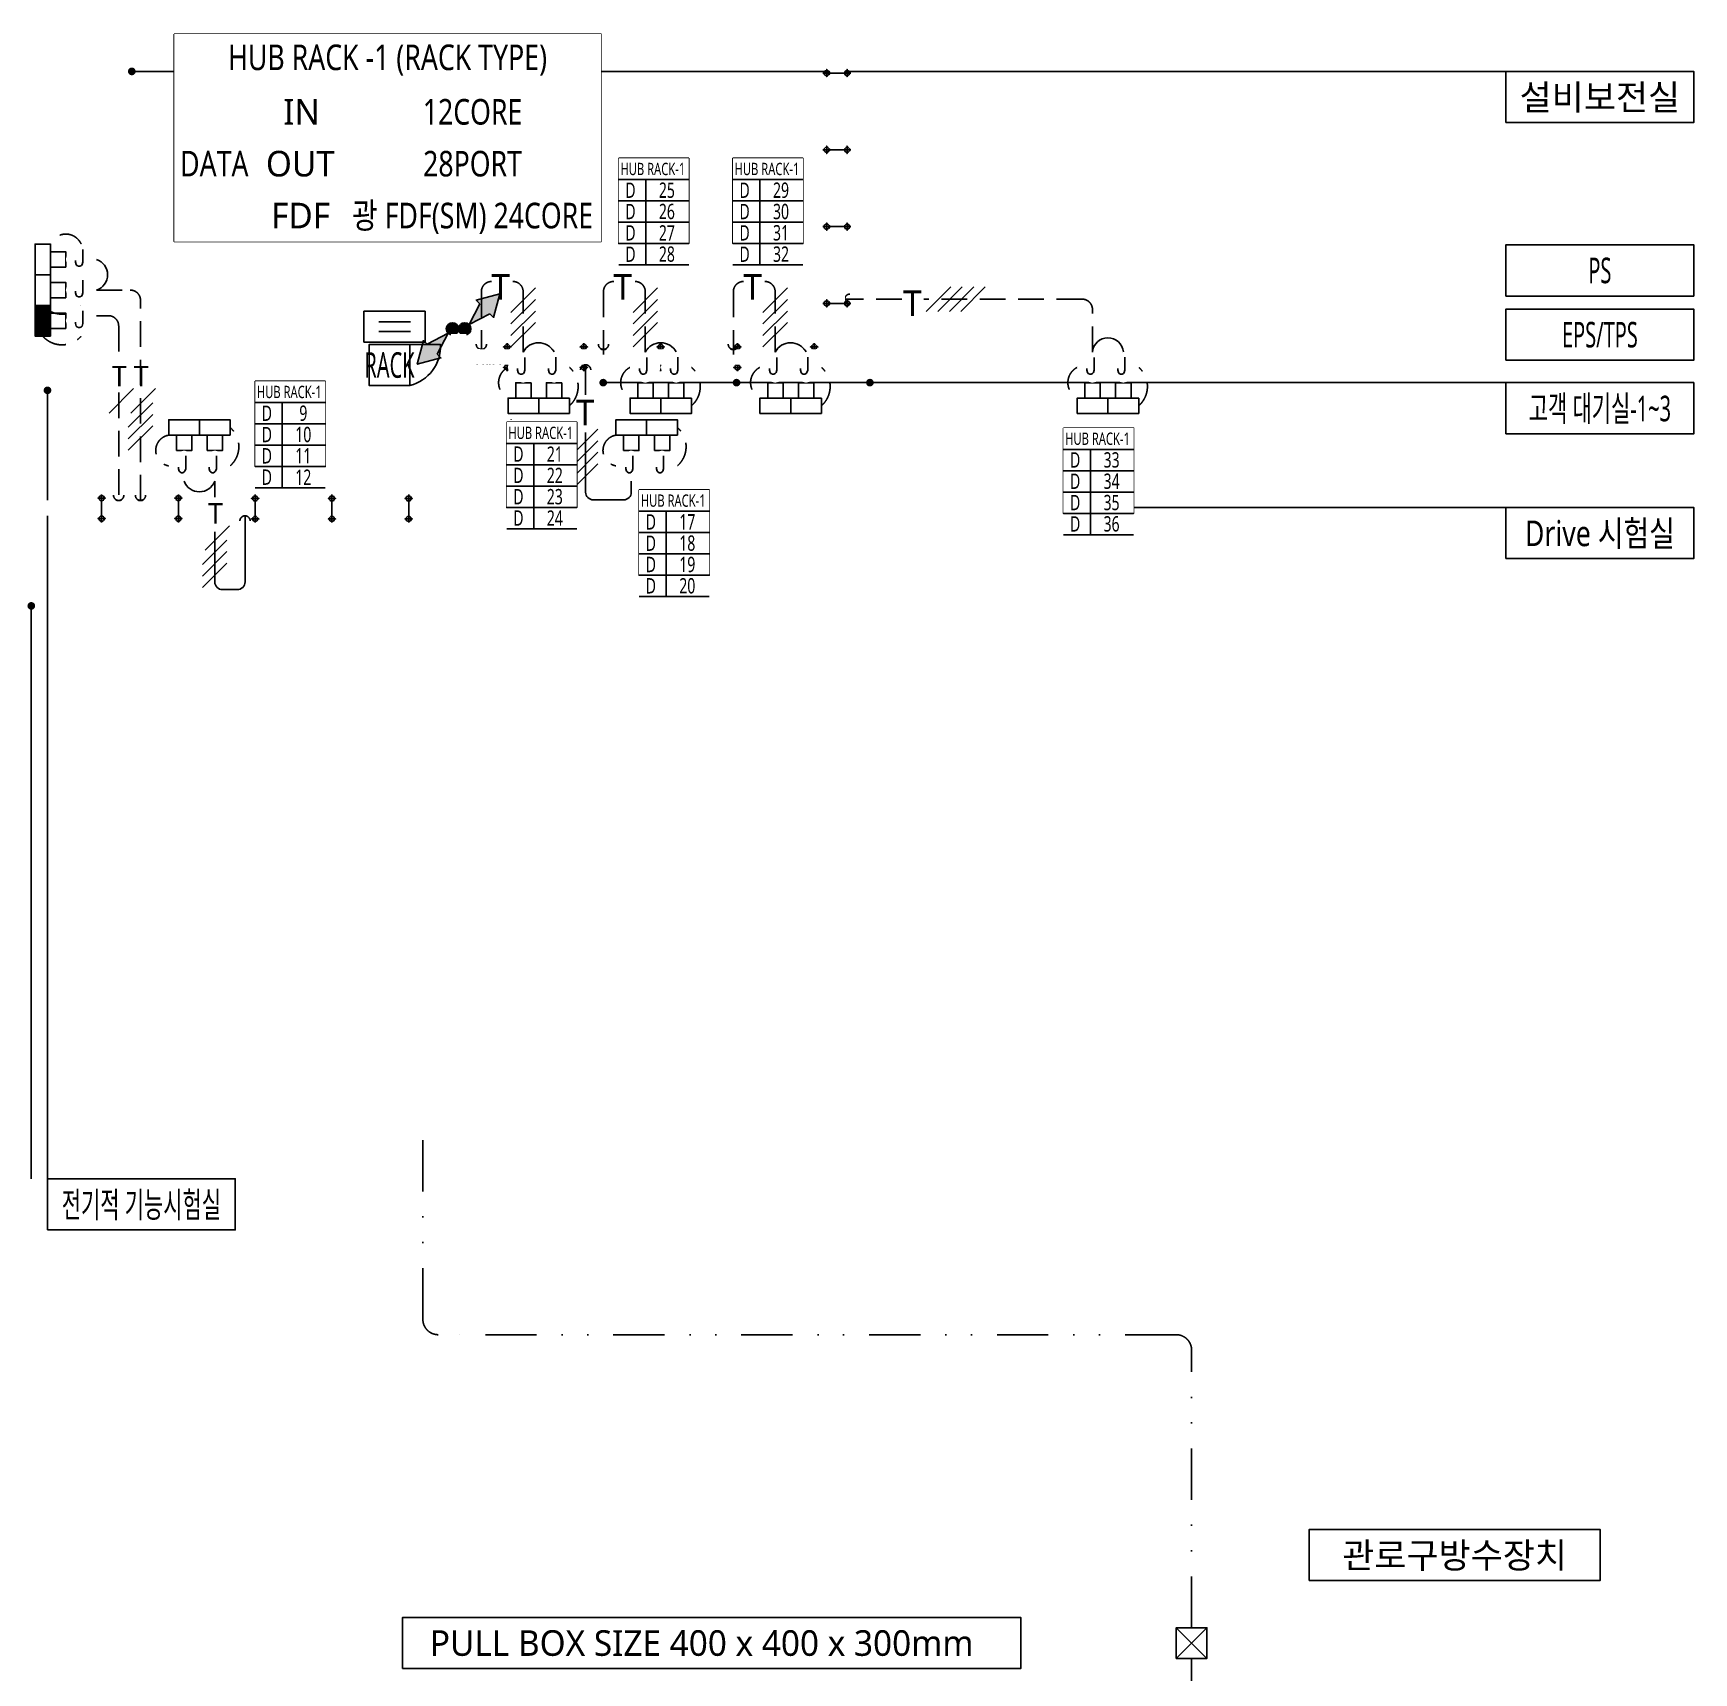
# Model space of a CAD drawing. Header units: millimetres. Extents: x -168200 to 336400, y -118800 to 0.
# Drawn here: x 91163 to 123614, y -87081 to -55046 of the extents above; entities that cross this region are included whole.
import ezdxf
from ezdxf.enums import TextEntityAlignment as Align

# ---------------------------------------------------------------- set-up
doc = ezdxf.new("R2010")
doc.units = ezdxf.units.MM
doc.header["$LTSCALE"] = 2000
for name, pattern in [('DIVIDE', [1.25, 0.5, -0.25, 0, -0.25, 0, -0.25]), ('E6', [10, 6, -1, 0.5, -1, 0.5, -1]), ('HIDDEN', [0.375, 0.25, -0.125])]:
    doc.linetypes.add(name, pattern=pattern)
for name, color, linetype in [('3-통신선번장', 40, 'E6'), ('3-통신선번장(D)', 240, 'Continuous'), ('elec-box', 6, 'Continuous'), ('S', 4, 'Continuous'), ('S2', 4, 'HIDDEN'), ('S4', 4, 'DIVIDE'), ('SYM', 3, 'Continuous'), ('T-TRAY', 6, 'Continuous'), ('TRAY', 3, 'Continuous'), ('TRAY1', 3, 'Continuous'), ('ztemper', 7, 'Continuous')]:
    doc.layers.add(name, color=color, linetype=linetype)
doc.styles.add('$0$스타일1', font='malgun.ttf')
doc.styles.add('ELEC', font='malgun.ttf')
doc.styles.add('GHS', font='malgun.ttf')
doc.styles.add('ROMANS', font='romans.shx', dxfattribs={"height": 10})
doc.dimstyles.new('DIM-QD 1', dxfattribs={"dimtxt": 3, "dimasz": 1.5, "dimexe": 1, "dimexo": 0, "dimgap": 1, "dimtad": 1, "dimdec": 3, "dimdsep": 46, "dimlunit": 6, "dimtxsty": '$0$스타일1', "dimblk1": 'ARCHTICK', "dimblk2": 'ARCHTICK', "dimsah": 1, "dimcen": 0, "dimclrd": 256, "dimclre": 256, "dimclrt": 3, "dimazin": 2, "dimtfac": 1, "dimtdec": 3, "dimtix": 1, "dimtmove": 2, "dimatfit": 3, "dimldrblk": 'ARCHTICK', "dimfxl": 1, "dimtolj": 1, "dimtzin": 0, "dimarcsym": 0})

# ---------------------------------------------------------------- blocks, each defined once
blk = doc.blocks.new('_ARCHTICK')
at = {"color": 0, "linetype": 'ByBlock', "const_width": 0.15}
blk.add_lwpolyline([(-0.5, -0.5), (0.5, 0.5)], dxfattribs=at)
blk = doc.blocks.new('D24')
at = {"layer": 'SYM'}
for points in [[(-62.5, 250), (-62.5, 125), (62.5, 125), (62.5, 250)], [(-125, 125), (-125, 0), (125, 0), (125, 125)]]:
    blk.add_lwpolyline(points, close=True, dxfattribs=at)
blk = doc.blocks.new('A$C222E16D0')
at = {"layer": 'T-TRAY'}
for color, points in [(254, [(0.71, 0.71), (2.49, 4.1), (1.88, 4.71), (5.74, 5.74), (4.71, 1.88), (4.1, 2.49)]), (256, [(1, 0, 1), (-1, 0, 1)])]:
    blk.add_hatch(color=color, dxfattribs=at).paths.add_polyline_path(points)
at = {"layer": 'T-TRAY', "color": 3}
for p in [(2.49, 4.1), (4.1, 2.49)]:
    blk.add_line(p, (0.71, 0.71), dxfattribs=at)
blk.add_lwpolyline([(2.49, 4.1), (1.88, 4.71), (5.74, 5.74), (4.71, 1.88), (4.1, 2.49)], dxfattribs=at)
blk.add_circle((0, 0), 1, dxfattribs=at)
blk = doc.blocks.new('zw$1C90')
at = {"layer": 'SYM'}
for p, q in [((0, 0), (350, -350)), ((350, 0), (0, -350))]:
    blk.add_line(p, q, dxfattribs=at)
blk.add_lwpolyline([(0, 0), (0, -350), (350, -350), (350, 0)], close=True, dxfattribs=at)
blk = doc.blocks.new('1$0$b')
at = {"layer": 'SYM'}
for p, q in [((-25.64, 2.86), (-18.74, 2.86)), ((-25.64, -0.59), (-25.64, 2.86)), ((-18.74, 2.86), (-18.74, -0.59)), ((-20.42, 1.69), (-23.96, 1.69)), ((-20.42, 0.58), (-23.96, 0.58)), ((-25.64, -0.59), (-18.74, -0.59))]:
    blk.add_line(p, q, dxfattribs=at)
blk = doc.blocks.new('E18')
blk.add_wipeout([(1.5, 0), (1.3, 0.75), (0.75, 1.3), (0, 1.5), (-0.75, 1.3), (-1.3, 0.75), (-1.5, 0), (-1.3, -0.75), (-0.75, -1.3), (0, -1.5), (0.75, -1.3), (1.3, -0.75)]).dxf.layer = 'SYM'
at = {"layer": 'SYM', "style": 'ROMANS'}
blk.add_text('J', height=1.65, dxfattribs=at).set_placement((-0.69, -0.67))
blk = doc.blocks.new('A$Ccb8ce206')
at = {"layer": '3-통신선번장', "linetype": 'Continuous'}
blk.add_lwpolyline([(-2282, 695), (0, 695), (0, -2084), (-2282, -2084)], close=True, dxfattribs=at)
at = {"linetype": 'Continuous'}
blk.add_wipeout([(-2282, 695), (-2282, -2779), (0, -2779), (0, 695)], dxfattribs=at).dxf.layer = '3-통신선번장'
at = {"layer": '3-통신선번장', "linetype": 'Continuous'}
for points in [[(-2282, 0), (0, 0)], [(-1399, 0), (-1399, -2779)], [(-2282, -695), (0, -695)], [(-2282, -1389), (0, -1389)], [(-2282, -2084), (0, -2084)], [(-2282, -2084), (0, -2084)], [(-2282, -2779), (0, -2779)], [(-2282, -2779), (0, -2779)]]:
    blk.add_lwpolyline(points, dxfattribs=at)
at = {"layer": '3-통신선번장', "linetype": 'Continuous', "style": 'ELEC', "width": 0.7}
blk.add_text('HUB RACK-1', height=400, dxfattribs=at).set_placement((-1171, 348), align=Align.MIDDLE)

msp = doc.modelspace()

# ---------------------------------------------------------------- hatches: boundary and pattern name
at = {"layer": 'SYM'}
h = msp.add_hatch(dxfattribs=at)
h.set_pattern_fill('ANSI31', color=256, scale=5, angle=90, style=0)
h.set_pattern_definition([(135, (136617.442, -342935.843), (-11.22532015, -11.22532015), [])])
h.paths.add_polyline_path([(91500, -60965.2), (91200, -60965.2), (91200, -60365.2), (91500, -60365.2)])
h = msp.add_hatch(dxfattribs=at)
h.set_pattern_fill('ANSI31', color=256, scale=5, angle=90, style=0)
h.set_pattern_definition([(135, (136617.442, -342935.843), (-11.22532015, -11.22532015), [])])
h.paths.add_polyline_path([(91500, -60965.2), (91200, -60965.2), (91200, -60365.2), (91500, -60365.2)])

# ---------------------------------------------------------------- linework, layer by layer
at = {"layer": 'S2'}
for p, q in [((92400, -60065.2), (93059.5, -60065.2)), ((93259.5, -64175.1), (93259.5, -60265.2)), ((99920.8, -60097.2), (99920.8, -61326)), ((108136.7, -60242.7), (107024, -60242.7)), ((111662.1, -60242.7), (108564.6, -60242.7)), ((92400, -60565.2), (92633, -60565.2)), ((111862.1, -61276), (111862.1, -60442.7)), ((92833, -60765.2), (92833, -61442.8)), ((92833, -62064.8), (92833, -64400.4)), ((113800, -86800), (113800, -110964.1))]:
    msp.add_line(p, q, dxfattribs=at)
for centre, radius, start, end in [((91800, -59299.7), 328.8, 24.14303, 155.85696), ((100120.8, -60097.2), 200, 90, 180), ((100537.4, -60097.2), 200, 0, 90), ((102507, -60097.2), 200, 90, 180), ((102923.7, -60097.2), 200, 0, 90), ((105045.1, -60097.2), 200, 90, 180), ((105461.7, -60097.2), 200, 0, 90), ((93059.5, -60265.2), 200, 0, 90), ((107124, -60242.7), 100, 90, 270), ((111662.1, -60442.7), 200, 0, 90), ((91725, -60038.2), 497.5, 221.08686, 318.91314), ((92633, -60765.2), 200, 0, 90), ((91725, -60638.2), 497.5, 221.08686, 318.91314), ((99920.8, -61124.3), 100, 180, 0), ((99935.4, -61525), 100, 0, 180), ((100057.9, -61525), 100, 0, 180), ((100186.8, -61525), 100, 0, 180), ((100594.9, -61874.5), 337.4, 117.80788, 242.94139), ((101314.4, -61950), 497.5, 311.08686, 48.91314), ((102981.1, -61874.5), 337.4, 117.80788, 242.94139), ((103700.6, -61950), 497.5, 311.08686, 48.91314), ((105519.1, -61874.5), 337.4, 117.80788, 242.94139), ((106238.7, -61950), 497.5, 311.08686, 48.91314), ((111719.5, -61874.5), 337.4, 117.80788, 242.94139), ((112439.1, -61950), 497.5, 311.08686, 48.91314), ((93861.5, -63200), 304.3, 99.60158, 260.39843), ((94683.8, -63125), 497.5, 311.08686, 48.91314), ((102601.7, -63200), 304.3, 99.60158, 260.39843), ((103424, -63125), 497.5, 311.08686, 48.91314)]:
    msp.add_arc(centre, radius, start, end, dxfattribs=at)
at = {"layer": 'SYM'}
for p, q in [((100498.8, -60501.7), (100976.1, -60024.4)), ((102885, -60501.7), (103362.3, -60024.4)), ((105423.1, -60501.7), (105900.4, -60024.4)), ((109093.3, -60004.1), (108616, -60481.4)), ((109318.3, -60004.1), (108841, -60481.4)), ((109543.3, -60004.1), (109066, -60481.4)), ((109768.3, -60004.1), (109291, -60481.4)), ((100498.8, -60726.7), (100976.1, -60249.4)), ((102885, -60726.7), (103362.3, -60249.4)), ((105423.1, -60726.7), (105900.4, -60249.4)), ((100498.8, -60951.7), (100976.1, -60474.4)), ((102885, -60951.7), (103362.3, -60474.4)), ((105423.1, -60951.7), (105900.4, -60474.4)), ((93123.8, -61991), (92646.5, -62468.3)), ((93020.8, -62745.5), (93498.1, -62268.2)), ((93550.3, -61991), (93073, -62468.3)), ((93020.8, -62970.5), (93498.1, -62493.2)), ((93020.8, -63195.5), (93498.1, -62718.2)), ((101719.9, -63261), (102197.2, -62783.7)), ((101719.9, -63486), (102197.2, -63008.7)), ((101719.9, -63711), (102197.2, -63233.7)), ((101719.9, -63936), (102197.2, -63458.7)), ((95001.6, -64672.5), (94524.3, -65149.8)), ((94472.1, -65426.9), (94949.4, -64949.6)), ((94472.1, -65651.9), (94949.4, -65174.6)), ((94472.1, -65876.9), (94949.4, -65399.6))]:
    msp.add_line(p, q, dxfattribs=at)
at = {"layer": 'SYM', "color": 6}
for points in [[(93918.9, -55061.8), (102257.5, -55061.8), (102257.5, -56075.4), (93918.9, -56075.4)], [(93918.9, -56075.4), (95578.9, -56075.4), (95578.9, -59116.2), (93918.9, -59116.2)], [(95578.9, -56075.4), (97238.9, -56075.4), (97238.9, -57089), (95578.9, -57089)], [(97238.9, -56075.4), (102257.5, -56075.4), (102257.5, -57089), (97238.9, -57089)], [(95578.9, -57089), (97238.9, -57089), (97238.9, -58102.6), (95578.9, -58102.6)], [(97238.9, -57089), (102257.5, -57089), (102257.5, -58102.6), (97238.9, -58102.6)], [(95578.9, -58102.6), (97238.9, -58102.6), (97238.9, -59116.2), (95578.9, -59116.2)], [(97238.9, -58102.6), (102257.5, -58102.6), (102257.5, -59116.2), (97238.9, -59116.2)]]:
    msp.add_lwpolyline(points, close=True, dxfattribs=at)
at = {"layer": 'TRAY1', "color": 6}
for points in [[(100424, -61101.5), (100424, -61125), (100442, -61128.3), (100459, -61139.3), (100471, -61157.8), (100474, -61175), (100497.2, -61175), (100474, -61175), (100470.3, -61193.8), (100458.5, -61211.2), (100441.8, -61221.7), (100424, -61225), (100403.8, -61220.7), (100388.8, -61210.5), (100378.5, -61195.6), (100374, -61175), (100350.9, -61175), (100374, -61175), (100378.2, -61155), (100389.2, -61139.1), (100406, -61128.4), (100424, -61125), (100424, -61175), (100474, -61175), (100374, -61175), (100424, -61175), (100424, -61175), (100424, -61575), (100374, -61575), (100474, -61575), (100424, -61575), (100424, -61625), (100406, -61621.6), (100389.2, -61610.9), (100378.2, -61595), (100374, -61575), (100350.9, -61575), (100374, -61575), (100378.5, -61554.4), (100388.8, -61539.5), (100403.8, -61529.3), (100424, -61525), (100441.8, -61528.3), (100458.5, -61538.8), (100470.3, -61556.2), (100474, -61575), (100497.2, -61575), (100474, -61575), (100471, -61592.2), (100459, -61610.7), (100442, -61621.7), (100424, -61625), (100424, -61648.5)], [(101924, -61101.5), (101924, -61125), (101942, -61128.3), (101959, -61139.3), (101971, -61157.8), (101974, -61175), (101997.2, -61175), (101974, -61175), (101970.3, -61193.8), (101958.5, -61211.2), (101941.8, -61221.7), (101924, -61225), (101903.8, -61220.7), (101888.8, -61210.5), (101878.5, -61195.6), (101874, -61175), (101850.9, -61175), (101874, -61175), (101878.2, -61155), (101889.2, -61139.1), (101906, -61128.4), (101924, -61125), (101924, -61175), (101974, -61175), (101874, -61175), (101924, -61175), (101924, -61175), (101924, -61575), (101874, -61575), (101974, -61575), (101924, -61575), (101924, -61625), (101906, -61621.6), (101889.2, -61610.9), (101878.2, -61595), (101874, -61575), (101850.9, -61575), (101874, -61575), (101878.5, -61554.4), (101888.8, -61539.5), (101903.8, -61529.3), (101924, -61525), (101941.8, -61528.3), (101958.5, -61538.8), (101970.3, -61556.2), (101974, -61575), (101997.2, -61575), (101974, -61575), (101971, -61592.2), (101959, -61610.7), (101942, -61621.7), (101924, -61625), (101924, -61648.5)], [(103424, -61101.5), (103424, -61125), (103442, -61128.3), (103459, -61139.3), (103471, -61157.8), (103474, -61175), (103497.2, -61175), (103474, -61175), (103470.3, -61193.8), (103458.5, -61211.2), (103441.8, -61221.7), (103424, -61225), (103403.8, -61220.7), (103388.8, -61210.5), (103378.5, -61195.6), (103374, -61175), (103350.9, -61175), (103374, -61175), (103378.2, -61155), (103389.2, -61139.1), (103406, -61128.4), (103424, -61125), (103424, -61175), (103474, -61175), (103374, -61175), (103424, -61175), (103424, -61175), (103424, -61575), (103374, -61575), (103474, -61575), (103424, -61575), (103424, -61625), (103406, -61621.6), (103389.2, -61610.9), (103378.2, -61595), (103374, -61575), (103350.9, -61575), (103374, -61575), (103378.5, -61554.4), (103388.8, -61539.5), (103403.8, -61529.3), (103424, -61525), (103441.8, -61528.3), (103458.5, -61538.8), (103470.3, -61556.2), (103474, -61575), (103497.2, -61575), (103474, -61575), (103471, -61592.2), (103459, -61610.7), (103442, -61621.7), (103424, -61625), (103424, -61648.5)], [(104924, -61101.5), (104924, -61125), (104942, -61128.3), (104959, -61139.3), (104971, -61157.8), (104974, -61175), (104997.2, -61175), (104974, -61175), (104970.3, -61193.8), (104958.5, -61211.2), (104941.8, -61221.7), (104924, -61225), (104903.8, -61220.7), (104888.8, -61210.5), (104878.5, -61195.6), (104874, -61175), (104850.9, -61175), (104874, -61175), (104878.2, -61155), (104889.2, -61139.1), (104906, -61128.4), (104924, -61125), (104924, -61175), (104974, -61175), (104874, -61175), (104924, -61175), (104924, -61175), (104924, -61575), (104874, -61575), (104974, -61575), (104924, -61575), (104924, -61625), (104906, -61621.6), (104889.2, -61610.9), (104878.2, -61595), (104874, -61575), (104850.9, -61575), (104874, -61575), (104878.5, -61554.4), (104888.8, -61539.5), (104903.8, -61529.3), (104924, -61525), (104941.8, -61528.3), (104958.5, -61538.8), (104970.3, -61556.2), (104974, -61575), (104997.2, -61575), (104974, -61575), (104971, -61592.2), (104959, -61610.7), (104942, -61621.7), (104924, -61625), (104924, -61648.5)], [(106424, -61101.5), (106424, -61125), (106442, -61128.3), (106459, -61139.3), (106471, -61157.8), (106474, -61175), (106497.2, -61175), (106474, -61175), (106470.3, -61193.8), (106458.5, -61211.2), (106441.8, -61221.7), (106424, -61225), (106403.8, -61220.7), (106388.8, -61210.5), (106378.5, -61195.6), (106374, -61175), (106350.9, -61175), (106374, -61175), (106378.2, -61155), (106389.2, -61139.1), (106406, -61128.4), (106424, -61125), (106424, -61175), (106474, -61175), (106374, -61175), (106424, -61175), (106424, -61175), (106424, -61575), (106374, -61575), (106474, -61575), (106424, -61575), (106424, -61625), (106406, -61621.6), (106389.2, -61610.9), (106378.2, -61595), (106374, -61575), (106350.9, -61575), (106374, -61575), (106378.5, -61554.4), (106388.8, -61539.5), (106403.8, -61529.3), (106424, -61525), (106441.8, -61528.3), (106458.5, -61538.8), (106470.3, -61556.2), (106474, -61575), (106497.2, -61575), (106474, -61575), (106471, -61592.2), (106459, -61610.7), (106442, -61621.7), (106424, -61625), (106424, -61648.5)]]:
    msp.add_lwpolyline(points, dxfattribs=at)
at = {"layer": 'ztemper', "color": 3}
msp.add_lwpolyline([(98525, -61929.6, 0.3514719), (99125, -61129.6), (98525, -61129.6), (98525, -61929.6), (97725, -61929.6), (97725, -61129.6), (98525, -61129.6)], format="xyb", dxfattribs=at)

# ---------------------------------------------------------------- block references
at = {"layer": '3-통신선번장', "xscale": 0.6, "yscale": 0.6, "zscale": 0.6}
for p in [(103974.2, -57907.6), (106204.6, -57907.6)]:
    msp.add_blockref('A$Ccb8ce206', p, dxfattribs=at)
at = {"layer": 'SYM'}
for name, p, xscale, yscale, zscale, rotation in [('D24', (91200, -59465.2), -2.400000154972076, 2.400000154972076, 2.400000154972076, 270), ('D24', (91200, -60065.2), -2.400000154972076, 2.400000154972076, 2.400000154972076, 270), ('D24', (91200, -60065.2), -2.400000154972076, 2.400000154972076, 2.400000154972076, 270), ('D24', (91200, -60665.2), -2.400000154972076, 2.400000154972076, 2.400000154972076, 270), ('D24', (94110.8, -62600), -2.400000154972076, 2.400000154972076, 2.400000154972076, 180), ('D24', (94710.8, -62600), -2.400000154972076, 2.400000154972076, 2.400000154972076, 180), ('D24', (94710.8, -62600), -2.400000154972076, 2.400000154972076, 2.400000154972076, 180), ('D24', (102850.9, -62600), -2.400000154972076, 2.400000154972076, 2.400000154972076, 180), ('D24', (103450.9, -62600), -2.400000154972076, 2.400000154972076, 2.400000154972076, 180), ('zw$1C90', (113500, -86800), -1.714285714285714, 1.714285714285714, 1.714285714285714, 180)]:
    msp.add_blockref(name, p, dxfattribs=dict(at, xscale=xscale, yscale=yscale, zscale=zscale, rotation=rotation))
for name, p, xscale, yscale, zscale in [('1$0$b', (102087, -60977.2), 174.0302844808976, 174.0302844808976, 174.0302844808976), ('D24', (100741.4, -62475), -2.400000154972076, 2.400000154972076, 2.400000154972076), ('D24', (101341.4, -62475), -2.400000154972076, 2.400000154972076, 2.400000154972076), ('D24', (101341.4, -62475), -2.400000154972076, 2.400000154972076, 2.400000154972076), ('D24', (103127.6, -62475), -2.400000154972076, 2.400000154972076, 2.400000154972076), ('D24', (103727.6, -62475), -2.400000154972076, 2.400000154972076, 2.400000154972076), ('D24', (103727.6, -62475), -2.400000154972076, 2.400000154972076, 2.400000154972076), ('D24', (105665.6, -62475), -2.400000154972076, 2.400000154972076, 2.400000154972076), ('D24', (106265.6, -62475), -2.400000154972076, 2.400000154972076, 2.400000154972076), ('D24', (106265.6, -62475), -2.400000154972076, 2.400000154972076, 2.400000154972076), ('D24', (111866, -62475), -2.400000154972076, 2.400000154972076, 2.400000154972076), ('D24', (112466, -62475), -2.400000154972076, 2.400000154972076, 2.400000154972076), ('D24', (112466, -62475), -2.400000154972076, 2.400000154972076, 2.400000154972076)]:
    msp.add_blockref(name, p, dxfattribs=dict(at, xscale=xscale, yscale=yscale, zscale=zscale))

# ---------------------------------------------------------------- texts
at = {"layer": 'SYM', "style": 'GHS'}
for height, p in [(500, (100296.9, -60001.1)), (500, (102683.1, -60001.1)), (500, (105221.2, -60001.1)), (500, (108343.1, -60322.7)), (400, (92846.1, -61746.1)), (400, (93272.6, -61746.1)), (500, (101948.5, -62457.2))]:
    msp.add_text('T', height=height, dxfattribs=at).set_placement(p, align=Align.MIDDLE_CENTER)
at = {"layer": 'SYM', "style": 'GHS', "width": 0.6}
msp.add_text('RACK', height=500, dxfattribs=at).set_placement((98125, -61529.6), align=Align.MIDDLE)

# ---------------------------------------------------------------- leaders
at = {"layer": 'elec-box'}
for points in [[(93090, -55792.8), (97705.1, -55792.8), (97737.6, -55792.8)], [(97737.6, -55792.8), (119943.4, -55792.8), (119975.8, -55792.8)], [(91441.9, -62024.4), (91441.9, -77394.6), (91441.9, -77427.1)], [(102302, -61874), (104875.2, -61874), (104907.7, -61874)], [(104907.7, -61874), (107481, -61874), (107513.5, -61874)], [(107513.5, -61874), (119943.4, -61874), (119975.8, -61874)], [(112342.9, -64311), (119943.4, -64311), (119975.8, -64311)], [(91126, -66236.1), (91126, -77394.6), (91126, -77427.1)]]:
    msp.add_leader(points, dimstyle='DIM-QD 1', override={"dimscale": 100, "dimasz": 1.5, "dimtad": 0, "dimclrd": 6, "dimldrblk": 'DOT'}, dxfattribs=at)

# ---------------------------------------------------------------- wipeouts: each hides what was drawn before it
at = {"color": 6}
for points, layer in [([(119943.4, -59180.9), (123613.5, -59180.9), (123613.5, -60180.9), (119943.4, -60180.9)], 'elec-box'), ([(119943.4, -60436.3), (123613.5, -60436.3), (123613.5, -61436.3), (119943.4, -61436.3)], 'elec-box'), ([(116098.9, -84281), (121781.4, -84281), (121781.4, -85281), (116098.9, -85281)], 'SYM'), ([(98380.9, -86000), (110460.6, -86000), (110460.6, -87000), (98380.9, -87000)], 'SYM')]:
    msp.add_wipeout(points, dxfattribs=at).dxf.layer = layer
msp.add_wipeout([(99625, -63875.1), (99325, -63875.1), (99310.3, -63967.8), (99267.7, -64051.5), (99201.3, -64117.8), (99117.7, -64160.5), (99025, -64175.1), (99025, -64475.1), (99210.4, -64445.8), (99377.7, -64360.5), (99510.4, -64227.8), (99595.6, -64060.5)]).dxf.layer = 'TRAY'

# ---------------------------------------------------------------- next in the draw order: linework, layer by layer
at = {"layer": 'elec-box', "color": 6}
for points in [[(119943.4, -60180.9), (123613.5, -60180.9), (123613.5, -59180.9), (119943.4, -59180.9)], [(119943.4, -61436.3), (123613.5, -61436.3), (123613.5, -60436.3), (119943.4, -60436.3)]]:
    msp.add_lwpolyline(points, close=True, dxfattribs=at)
at = {"layer": 'S4'}
msp.add_lwpolyline([(113800, -86200), (113800, -80775.7, 0.4142136), (113500, -80475.7), (99077.5, -80475.7, -0.4142136), (98777.5, -80175.7), (98777.5, -76335)], format="xyb", dxfattribs=at)
at = {"layer": 'SYM', "color": 6}
for points in [[(116098.9, -85281), (121781.4, -85281), (121781.4, -84281), (116098.9, -84281)], [(98380.9, -87000), (110460.6, -87000), (110460.6, -86000), (98380.9, -86000)]]:
    msp.add_lwpolyline(points, close=True, dxfattribs=at)
for points in [[(114100, -86050, 0, 202.5, 0), (114529.5, -85620.4, 0, 0, 0), (115369, -84781, 0, 0, 0), (116098.9, -84781, 0, 0, 0)], [(113500, -86500, 0, 202.5, 0), (112892.5, -86500, 0, 0, 0), (110460.6, -86500, 0, 0, 0)]]:
    msp.add_lwpolyline(points, format="xyseb", dxfattribs=at)

# ---------------------------------------------------------------- next in the draw order: block references
at = {"layer": '3-통신선번장', "xscale": 0.6, "yscale": 0.6, "zscale": 0.6}
for p in [(101784.5, -63063, 77.6), (112664.6, -63177.7, -2422)]:
    msp.add_blockref('A$Ccb8ce206', p, dxfattribs=at)
at = {"layer": 'S', "xscale": 200, "yscale": 200, "zscale": 200}
for p in [(92100, -60065.2), (112466, -61575), (94710.8, -63500), (103450.9, -63500)]:
    msp.add_blockref('E18', p, dxfattribs=at)

# ---------------------------------------------------------------- next in the draw order: texts
at = {"layer": '3-통신선번장(D)', "linetype": 'Continuous', "style": 'ELEC', "width": 0.7}
for s, p in [('D', (102834.2, -58114.6)), ('25', (103545.9, -58113.3)), ('D', (105064.6, -58114.6)), ('29', (105776.4, -58113.3)), ('D', (102834.2, -58530.9)), ('26', (103545.9, -58529.5)), ('D', (105064.6, -58530.9)), ('30', (105776.4, -58529.5)), ('D', (102834.2, -58947.2)), ('27', (103545.9, -58945.8)), ('D', (105064.6, -58947.2)), ('31', (105776.4, -58945.8)), ('D', (102834.2, -59364)), ('28', (103545.9, -59362.6)), ('D', (105064.6, -59364)), ('32', (105776.4, -59362.6))]:
    msp.add_text(s, height=300, dxfattribs=at).set_placement(p, align=Align.MIDDLE)
at = {"layer": 'elec-box', "color": 3, "style": 'GHS', "width": 0.6}
for s, p in [('PS', (121778.5, -59680.9)), ('EPS/TPS', (121778.5, -60936.3))]:
    msp.add_text(s, height=500, dxfattribs=at).set_placement(p, align=Align.MIDDLE)
at = {"layer": 'SYM', "style": 'GHS'}
for s, p in [('관로구방수장치', (118940.1, -84781)), ('PULL BOX SIZE 400 x 400 x 300mm', (104225.9, -86500))]:
    msp.add_text(s, height=500, dxfattribs=at).set_placement(p, align=Align.MIDDLE)

# ---------------------------------------------------------------- next in the draw order: wipeouts: each hides what was drawn before it
at = {"color": 6}
for points, layer in [([(119943.4, -55792.8), (123613.5, -55792.8), (123613.5, -56792.8), (119943.4, -56792.8)], 'elec-box'), ([(119943.4, -61874), (123613.5, -61874), (123613.5, -62874), (119943.4, -62874)], 'elec-box'), ([(119943.4, -64311), (123613.5, -64311), (123613.5, -65311), (119943.4, -65311)], 'elec-box'), ([(91441.9, -77427.1), (95112.1, -77427.1), (95112.1, -78427.1), (91441.9, -78427.1)], 'elec-box'), ([(93918.9, -55061.8), (102257.5, -55061.8), (102257.5, -56075.4), (93918.9, -56075.4)], 'SYM')]:
    msp.add_wipeout(points, dxfattribs=at).dxf.layer = layer
for points in [[(99325, -60925), (99625, -60925), (99639.7, -61017.7), (99682.3, -61101.3), (99748.7, -61167.7), (99832.3, -61210.3), (99925, -61225), (99925, -61525), (99739.6, -61495.6), (99572.3, -61410.4), (99439.6, -61277.7), (99354.4, -61110.4)], [(106424, -61525.1), (106424, -61225.1), (106516.7, -61210.5), (106600.4, -61167.8), (106666.7, -61101.5), (106709.4, -61017.8), (106724, -60925.1), (107024, -60925.1), (106994.7, -61110.5), (106909.4, -61277.8), (106776.7, -61410.5), (106609.4, -61495.8)], [(74500.2, -64475.1), (99025, -64475.1), (99025, -64175.1), (74500.2, -64175.1)]]:
    msp.add_wipeout(points).dxf.layer = 'TRAY'

# ---------------------------------------------------------------- next in the draw order: linework, layer by layer
at = {"layer": '3-통신선번장(D)'}
msp.add_lwpolyline([(100502.2, -62596), (100502.2, -62600)], dxfattribs=at)
at = {"layer": 'elec-box', "color": 6}
for points in [[(119943.4, -56792.8), (123613.5, -56792.8), (123613.5, -55792.8), (119943.4, -55792.8)], [(119943.4, -62874), (123613.5, -62874), (123613.5, -61874), (119943.4, -61874)], [(119943.4, -65311), (123613.5, -65311), (123613.5, -64311), (119943.4, -64311)], [(91441.9, -78427.1), (95112.1, -78427.1), (95112.1, -77427.1), (91441.9, -77427.1)]]:
    msp.add_lwpolyline(points, close=True, dxfattribs=at)
at = {"layer": 'S'}
msp.add_lwpolyline([(94710.8, -63800), (94710.8, -64108.3)], dxfattribs=at)
msp.add_lwpolyline([(94710.8, -64789.9), (94710.8, -65767.2, 0.4142136), (94860.8, -65917.2), (95152.3, -65917.2, 0.4142136), (95302.3, -65767.2), (95302.3, -64475.1)], format="xyb", dxfattribs=at)
at = {"layer": 'S2'}
for centre, start, end in [((92833, -64075.1), 180, 0), ((93259.5, -64075.1), 180, 0), ((95302.3, -64575.1), 0, 180)]:
    msp.add_arc(centre, 100, start, end, dxfattribs=at)
at = {"layer": 'TRAY1', "color": 6}
for points in [[(92500.2, -64056.9), (92500.2, -64080.4), (92518.2, -64083.7), (92535.2, -64094.7), (92547.2, -64113.2), (92550.2, -64130.4), (92573.4, -64130.4), (92550.2, -64130.4), (92546.5, -64149.3), (92534.7, -64166.6), (92518, -64177.1), (92500.2, -64180.4), (92479.9, -64176.1), (92465, -64165.9), (92454.6, -64151), (92450.2, -64130.4), (92427, -64130.4), (92450.2, -64130.4), (92454.4, -64110.5), (92465.4, -64094.6), (92482.2, -64083.8), (92500.2, -64080.4), (92500.2, -64130.4), (92550.2, -64130.4), (92450.2, -64130.4), (92500.2, -64130.4), (92500.2, -64130.4), (92500.2, -64530.4), (92450.2, -64530.4), (92550.2, -64530.4), (92500.2, -64530.4), (92500.2, -64580.4), (92482.2, -64577.1), (92465.4, -64566.3), (92454.4, -64550.4), (92450.2, -64530.4), (92427, -64530.4), (92450.2, -64530.4), (92454.6, -64509.9), (92465, -64494.9), (92479.9, -64484.7), (92500.2, -64480.4), (92518, -64483.7), (92534.7, -64494.2), (92546.5, -64511.6), (92550.2, -64530.4), (92573.4, -64530.4), (92550.2, -64530.4), (92547.2, -64547.6), (92535.2, -64566.2), (92518.2, -64577.1), (92500.2, -64580.4), (92500.2, -64603.9)], [(94000.2, -64056.9), (94000.2, -64080.4), (94018.2, -64083.7), (94035.2, -64094.7), (94047.2, -64113.2), (94050.2, -64130.4), (94073.4, -64130.4), (94050.2, -64130.4), (94046.5, -64149.3), (94034.7, -64166.6), (94018, -64177.1), (94000.2, -64180.4), (93979.9, -64176.1), (93965, -64165.9), (93954.6, -64151), (93950.2, -64130.4), (93927, -64130.4), (93950.2, -64130.4), (93954.4, -64110.5), (93965.4, -64094.6), (93982.2, -64083.8), (94000.2, -64080.4), (94000.2, -64130.4), (94050.2, -64130.4), (93950.2, -64130.4), (94000.2, -64130.4), (94000.2, -64130.4), (94000.2, -64530.4), (93950.2, -64530.4), (94050.2, -64530.4), (94000.2, -64530.4), (94000.2, -64580.4), (93982.2, -64577.1), (93965.4, -64566.3), (93954.4, -64550.4), (93950.2, -64530.4), (93927, -64530.4), (93950.2, -64530.4), (93954.6, -64509.9), (93965, -64494.9), (93979.9, -64484.7), (94000.2, -64480.4), (94018, -64483.7), (94034.7, -64494.2), (94046.5, -64511.6), (94050.2, -64530.4), (94073.4, -64530.4), (94050.2, -64530.4), (94047.2, -64547.6), (94035.2, -64566.2), (94018.2, -64577.1), (94000.2, -64580.4), (94000.2, -64603.9)], [(95500.2, -64062.2), (95500.2, -64085.7), (95518.2, -64089), (95535.2, -64099.9), (95547.2, -64118.5), (95550.2, -64135.7), (95573.4, -64135.7), (95550.2, -64135.7), (95546.5, -64154.5), (95534.7, -64171.9), (95518, -64182.4), (95500.2, -64185.7), (95479.9, -64181.4), (95465, -64171.2), (95454.6, -64156.2), (95450.2, -64135.7), (95427, -64135.7), (95450.2, -64135.7), (95454.4, -64115.7), (95465.4, -64099.8), (95482.2, -64089), (95500.2, -64085.7), (95500.2, -64135.7), (95550.2, -64135.7), (95450.2, -64135.7), (95500.2, -64135.7), (95500.2, -64135.7), (95500.2, -64535.7), (95450.2, -64535.7), (95550.2, -64535.7), (95500.2, -64535.7), (95500.2, -64585.7), (95482.2, -64582.3), (95465.4, -64571.5), (95454.4, -64555.6), (95450.2, -64535.7), (95427, -64535.7), (95450.2, -64535.7), (95454.6, -64515.1), (95465, -64500.2), (95479.9, -64490), (95500.2, -64485.7), (95518, -64489), (95534.7, -64499.4), (95546.5, -64516.8), (95550.2, -64535.7), (95573.4, -64535.7), (95550.2, -64535.7), (95547.2, -64552.9), (95535.2, -64571.4), (95518.2, -64582.3), (95500.2, -64585.7), (95500.2, -64609.2)], [(97000.2, -64062.2), (97000.2, -64085.7), (97018.2, -64089), (97035.2, -64099.9), (97047.2, -64118.5), (97050.2, -64135.7), (97073.4, -64135.7), (97050.2, -64135.7), (97046.5, -64154.5), (97034.7, -64171.9), (97018, -64182.4), (97000.2, -64185.7), (96979.9, -64181.4), (96965, -64171.2), (96954.6, -64156.2), (96950.2, -64135.7), (96927, -64135.7), (96950.2, -64135.7), (96954.4, -64115.7), (96965.4, -64099.8), (96982.2, -64089), (97000.2, -64085.7), (97000.2, -64135.7), (97050.2, -64135.7), (96950.2, -64135.7), (97000.2, -64135.7), (97000.2, -64135.7), (97000.2, -64535.7), (96950.2, -64535.7), (97050.2, -64535.7), (97000.2, -64535.7), (97000.2, -64585.7), (96982.2, -64582.3), (96965.4, -64571.5), (96954.4, -64555.6), (96950.2, -64535.7), (96927, -64535.7), (96950.2, -64535.7), (96954.6, -64515.1), (96965, -64500.2), (96979.9, -64490), (97000.2, -64485.7), (97018, -64489), (97034.7, -64499.4), (97046.5, -64516.8), (97050.2, -64535.7), (97073.4, -64535.7), (97050.2, -64535.7), (97047.2, -64552.9), (97035.2, -64571.4), (97018.2, -64582.3), (97000.2, -64585.7), (97000.2, -64609.2)], [(98500.2, -64062.2), (98500.2, -64085.7), (98518.2, -64089), (98535.2, -64099.9), (98547.2, -64118.5), (98550.2, -64135.7), (98573.4, -64135.7), (98550.2, -64135.7), (98546.5, -64154.5), (98534.7, -64171.9), (98518, -64182.4), (98500.2, -64185.7), (98479.9, -64181.4), (98465, -64171.2), (98454.6, -64156.2), (98450.2, -64135.7), (98427, -64135.7), (98450.2, -64135.7), (98454.4, -64115.7), (98465.4, -64099.8), (98482.2, -64089), (98500.2, -64085.7), (98500.2, -64135.7), (98550.2, -64135.7), (98450.2, -64135.7), (98500.2, -64135.7), (98500.2, -64135.7), (98500.2, -64535.7), (98450.2, -64535.7), (98550.2, -64535.7), (98500.2, -64535.7), (98500.2, -64585.7), (98482.2, -64582.3), (98465.4, -64571.5), (98454.4, -64555.6), (98450.2, -64535.7), (98427, -64535.7), (98450.2, -64535.7), (98454.6, -64515.1), (98465, -64500.2), (98479.9, -64490), (98500.2, -64485.7), (98518, -64489), (98534.7, -64499.4), (98546.5, -64516.8), (98550.2, -64535.7), (98573.4, -64535.7), (98550.2, -64535.7), (98547.2, -64552.9), (98535.2, -64571.4), (98518.2, -64582.3), (98500.2, -64585.7), (98500.2, -64609.2)]]:
    msp.add_lwpolyline(points, dxfattribs=at)

# ---------------------------------------------------------------- next in the draw order: block references
at = {"layer": 'S', "xscale": 200, "yscale": 200, "zscale": 200}
for p in [(92100, -59465.2), (111862.1, -61576), (94110.8, -63500), (102850.9, -63500)]:
    msp.add_blockref('E18', p, dxfattribs=at)
at = {"layer": 'SYM', "xscale": -2.400000154972076, "yscale": 2.400000154972076, "zscale": 2.400000154972076, "rotation": 270}
msp.add_blockref('D24', (91200, -60665.2), dxfattribs=at)
at = {"layer": 'TRAY', "xscale": -119.9999999999999, "yscale": 120, "zscale": 120}
for p, rotation in [((99595, -60825.1), 270.0000014617498), ((99355, -60825.1), 90.00000146174985)]:
    msp.add_blockref('A$C222E16D0', p, dxfattribs=dict(at, rotation=rotation))

# ---------------------------------------------------------------- next in the draw order: texts
at = {"layer": '3-통신선번장(D)', "linetype": 'Continuous', "style": 'ELEC', "width": 0.7}
for s, p in [('D', (100644.5, -63270, 77.6)), ('21', (101356.2, -63268.7, 77.6)), ('D', (111524.6, -63384.7, -2422)), ('33', (112236.3, -63383.3, -2422)), ('D', (100644.5, -63686.3, 77.6)), ('22', (101356.2, -63684.9, 77.6)), ('D', (111524.6, -63801, -2422)), ('34', (112236.3, -63799.6, -2422)), ('D', (100644.5, -64102.6, 77.6)), ('23', (101356.2, -64101.2, 77.6)), ('D', (111524.6, -64217.2, -2422)), ('35', (112236.3, -64215.9, -2422)), ('D', (100644.5, -64519.4, 77.6)), ('24', (101356.2, -64518, 77.6)), ('D', (111524.6, -64634.1, -2422)), ('36', (112236.3, -64632.7, -2422))]:
    msp.add_text(s, height=300, dxfattribs=at).set_placement(p, align=Align.MIDDLE)
at = {"layer": 'elec-box', "color": 3, "style": 'GHS'}
msp.add_text('설비보전실', height=500, dxfattribs=at).set_placement((121778.5, -56292.8), align=Align.MIDDLE)
for s, width, p in [('고객 대기실-1~3', 0.6, (121778.5, -62374)), ('Drive 시험실', 0.8, (121778.5, -64811)), ('전기적 기능시험실', 0.6, (93277, -77927.1))]:
    msp.add_text(s, height=500, dxfattribs=dict(at, width=width)).set_placement(p, align=Align.MIDDLE)
at = {"layer": 'SYM', "style": 'GHS', "width": 0.8}
msp.add_text('HUB RACK -1 (RACK TYPE)', height=500, dxfattribs=at).set_placement((98088.2, -55517.3), align=Align.MIDDLE_CENTER)
at = {"layer": 'SYM', "style": 'GHS'}
msp.add_text('T', height=400, dxfattribs=at).set_placement((94723.9, -64427.6), align=Align.MIDDLE_CENTER)

# ---------------------------------------------------------------- next in the draw order: wipeouts: each hides what was drawn before it
at = {"color": 6}
for points in [[(93918.9, -56075.4), (95578.9, -56075.4), (95578.9, -59116.2), (93918.9, -59116.2)], [(97238.9, -56075.4), (102257.5, -56075.4), (102257.5, -57089), (97238.9, -57089)]]:
    msp.add_wipeout(points, dxfattribs=at).dxf.layer = 'SYM'
msp.add_wipeout([(107024, -60925.1), (107024, -48325.1), (106724, -48325.1), (106724, -60925.1)]).dxf.layer = 'TRAY'

# ---------------------------------------------------------------- next in the draw order: linework, layer by layer
at = {"layer": 'S'}
msp.add_lwpolyline([(102850.9, -63800), (102850.9, -64014.3, -0.4142136), (102700.9, -64164.3), (102108.6, -64164.3, -0.4142136), (101958.6, -64014.3), (101958.6, -62848.8)], format="xyb", dxfattribs=at)
for centre, radius, start, end in [((92301, -59765.2), 315.9, 288.26104, 71.73896), ((112164.1, -61300.7), 303, 4.86598, 175.33314), ((94410.8, -63687.2), 320.5, 200.61128, 339.38872)]:
    msp.add_arc(centre, radius, start, end, dxfattribs=at)
at = {"layer": 'TRAY1', "color": 6}
for points in [[(107142.3, -55825.1), (107118.8, -55825.1), (107115.4, -55843.1), (107104.5, -55860.1), (107086, -55872.1), (107068.8, -55875.1), (107068.8, -55898.3), (107068.8, -55875.1), (107049.9, -55871.5), (107032.5, -55859.6), (107022, -55842.9), (107018.8, -55825.1), (107023.1, -55804.9), (107033.3, -55789.9), (107048.2, -55779.6), (107068.8, -55775.1), (107068.8, -55752), (107068.8, -55775.1), (107088.7, -55779.3), (107104.6, -55790.3), (107115.4, -55807.1), (107118.8, -55825.1), (107068.8, -55825.1), (107068.8, -55875.1), (107068.8, -55775.1), (107068.8, -55825.1), (107068.8, -55825.1), (106668.8, -55825.1), (106668.8, -55775.1), (106668.8, -55875.1), (106668.8, -55825.1), (106618.8, -55825.1), (106622.1, -55807.1), (106632.9, -55790.3), (106648.8, -55779.3), (106668.8, -55775.1), (106668.8, -55752), (106668.8, -55775.1), (106689.3, -55779.6), (106704.3, -55789.9), (106714.5, -55804.9), (106718.8, -55825.1), (106715.5, -55842.9), (106705, -55859.6), (106687.6, -55871.5), (106668.8, -55875.1), (106668.8, -55898.3), (106668.8, -55875.1), (106651.5, -55872.1), (106633, -55860.1), (106622.1, -55843.1), (106618.8, -55825.1), (106595.2, -55825.1)], [(107142.3, -57325.1), (107118.8, -57325.1), (107115.4, -57343.1), (107104.5, -57360.1), (107086, -57372.1), (107068.8, -57375.1), (107068.8, -57398.3), (107068.8, -57375.1), (107049.9, -57371.5), (107032.5, -57359.6), (107022, -57342.9), (107018.8, -57325.1), (107023.1, -57304.9), (107033.3, -57289.9), (107048.2, -57279.6), (107068.8, -57275.1), (107068.8, -57252), (107068.8, -57275.1), (107088.7, -57279.3), (107104.6, -57290.3), (107115.4, -57307.1), (107118.8, -57325.1), (107068.8, -57325.1), (107068.8, -57375.1), (107068.8, -57275.1), (107068.8, -57325.1), (107068.8, -57325.1), (106668.8, -57325.1), (106668.8, -57275.1), (106668.8, -57375.1), (106668.8, -57325.1), (106618.8, -57325.1), (106622.1, -57307.1), (106632.9, -57290.3), (106648.8, -57279.3), (106668.8, -57275.1), (106668.8, -57252), (106668.8, -57275.1), (106689.3, -57279.6), (106704.3, -57289.9), (106714.5, -57304.9), (106718.8, -57325.1), (106715.5, -57342.9), (106705, -57359.6), (106687.6, -57371.5), (106668.8, -57375.1), (106668.8, -57398.3), (106668.8, -57375.1), (106651.5, -57372.1), (106633, -57360.1), (106622.1, -57343.1), (106618.8, -57325.1), (106595.2, -57325.1)], [(107142.3, -58825.1), (107118.8, -58825.1), (107115.4, -58843.1), (107104.5, -58860.1), (107086, -58872.1), (107068.8, -58875.1), (107068.8, -58898.3), (107068.8, -58875.1), (107049.9, -58871.5), (107032.5, -58859.6), (107022, -58842.9), (107018.8, -58825.1), (107023.1, -58804.9), (107033.3, -58789.9), (107048.2, -58779.6), (107068.8, -58775.1), (107068.8, -58752), (107068.8, -58775.1), (107088.7, -58779.3), (107104.6, -58790.3), (107115.4, -58807.1), (107118.8, -58825.1), (107068.8, -58825.1), (107068.8, -58875.1), (107068.8, -58775.1), (107068.8, -58825.1), (107068.8, -58825.1), (106668.8, -58825.1), (106668.8, -58775.1), (106668.8, -58875.1), (106668.8, -58825.1), (106618.8, -58825.1), (106622.1, -58807.1), (106632.9, -58790.3), (106648.8, -58779.3), (106668.8, -58775.1), (106668.8, -58752), (106668.8, -58775.1), (106689.3, -58779.6), (106704.3, -58789.9), (106714.5, -58804.9), (106718.8, -58825.1), (106715.5, -58842.9), (106705, -58859.6), (106687.6, -58871.5), (106668.8, -58875.1), (106668.8, -58898.3), (106668.8, -58875.1), (106651.5, -58872.1), (106633, -58860.1), (106622.1, -58843.1), (106618.8, -58825.1), (106595.2, -58825.1)], [(107142.3, -60325.1), (107118.8, -60325.1), (107115.4, -60343.1), (107104.5, -60360.1), (107086, -60372.1), (107068.8, -60375.1), (107068.8, -60398.3), (107068.8, -60375.1), (107049.9, -60371.5), (107032.5, -60359.6), (107022, -60342.9), (107018.8, -60325.1), (107023.1, -60304.9), (107033.3, -60289.9), (107048.2, -60279.6), (107068.8, -60275.1), (107068.8, -60252), (107068.8, -60275.1), (107088.7, -60279.3), (107104.6, -60290.3), (107115.4, -60307.1), (107118.8, -60325.1), (107068.8, -60325.1), (107068.8, -60375.1), (107068.8, -60275.1), (107068.8, -60325.1), (107068.8, -60325.1), (106668.8, -60325.1), (106668.8, -60275.1), (106668.8, -60375.1), (106668.8, -60325.1), (106618.8, -60325.1), (106622.1, -60307.1), (106632.9, -60290.3), (106648.8, -60279.3), (106668.8, -60275.1), (106668.8, -60252), (106668.8, -60275.1), (106689.3, -60279.6), (106704.3, -60289.9), (106714.5, -60304.9), (106718.8, -60325.1), (106715.5, -60342.9), (106705, -60359.6), (106687.6, -60371.5), (106668.8, -60375.1), (106668.8, -60398.3), (106668.8, -60375.1), (106651.5, -60372.1), (106633, -60360.1), (106622.1, -60343.1), (106618.8, -60325.1), (106595.2, -60325.1)]]:
    msp.add_lwpolyline(points, dxfattribs=at)

# ---------------------------------------------------------------- next in the draw order: block references
at = {"layer": '3-통신선번장', "xscale": 0.6, "yscale": 0.6, "zscale": 0.6}
msp.add_blockref('A$Ccb8ce206', (96869.6, -62264.4, 4132.6), dxfattribs=at)
at = {"layer": 'S', "xscale": 200, "yscale": 200, "zscale": 200}
msp.add_blockref('E18', (92100, -60665.2), dxfattribs=at)

# ---------------------------------------------------------------- next in the draw order: texts
at = {"layer": 'SYM', "style": 'GHS', "width": 0.8}
msp.add_text('12CORE', height=500, dxfattribs=at).set_placement((99748.2, -56582), align=Align.MIDDLE_CENTER)
msp.add_text('DATA', height=500, dxfattribs=at).set_placement((94034.5, -57595.8), align=Align.MIDDLE_LEFT)

# ---------------------------------------------------------------- next in the draw order: wipeouts: each hides what was drawn before it
at = {"color": 6}
msp.add_wipeout([(97238.9, -57089), (102257.5, -57089), (102257.5, -58102.6), (97238.9, -58102.6)], dxfattribs=at).dxf.layer = 'SYM'
msp.add_wipeout([(99625, -60925.1), (99625, -63875.1), (99325, -63875.1), (99325, -60925.1)]).dxf.layer = 'TRAY'

# ---------------------------------------------------------------- next in the draw order: block references
at = {"layer": '3-통신선번장', "xscale": 0.6, "yscale": 0.6, "zscale": 0.6}
msp.add_blockref('A$Ccb8ce206', (104373.2, -64387.6, 64.6), dxfattribs=at)

# ---------------------------------------------------------------- next in the draw order: texts
at = {"layer": '3-통신선번장(D)', "linetype": 'Continuous', "style": 'ELEC', "width": 0.7}
for s, p in [('D', (95729.6, -62471.4, 4132.6)), ('9', (96441.3, -62470, 4132.6)), ('D', (95729.6, -62887.6, 4132.6)), ('10', (96441.3, -62886.3, 4132.6)), ('D', (95729.6, -63303.9, 4132.6)), ('11', (96441.3, -63302.5, 4132.6)), ('D', (95729.6, -63720.7, 4132.6)), ('12', (96441.3, -63719.4, 4132.6))]:
    msp.add_text(s, height=300, dxfattribs=at).set_placement(p, align=Align.MIDDLE)
at = {"layer": 'SYM', "style": 'GHS', "width": 0.8}
msp.add_text('28PORT', height=500, dxfattribs=at).set_placement((99748.2, -57595.6), align=Align.MIDDLE_CENTER)

# ---------------------------------------------------------------- next in the draw order: wipeouts: each hides what was drawn before it
at = {"color": 6}
msp.add_wipeout([(97238.9, -58102.6), (102257.5, -58102.6), (102257.5, -59116.2), (97238.9, -59116.2)], dxfattribs=at).dxf.layer = 'SYM'
msp.add_wipeout([(99625, -61525.1), (106424, -61525.1), (106424, -61225.1), (99625, -61225.1)]).dxf.layer = 'TRAY'

# ---------------------------------------------------------------- next in the draw order: linework, layer by layer
at = {"layer": 'S'}
msp.add_lwpolyline([(101958.6, -62112.2), (101958.6, -61525.1)], dxfattribs=at)
at = {"layer": 'S2'}
for p, q in [((102307, -60097.2), (102307, -61326)), ((104845.1, -60097.2), (104845.1, -61326))]:
    msp.add_line(p, q, dxfattribs=at)
for centre, start, end in [((102307, -61124.3), 180, 0), ((104845.1, -61124.3), 180, 0), ((101958.6, -61625.1), 0, 180)]:
    msp.add_arc(centre, 100, start, end, dxfattribs=at)

# ---------------------------------------------------------------- next in the draw order: block references
at = {"layer": 'S', "xscale": 200, "yscale": 200, "zscale": 200}
for p in [(101341.4, -61575), (103727.6, -61575), (106265.6, -61575)]:
    msp.add_blockref('E18', p, dxfattribs=at)

# ---------------------------------------------------------------- next in the draw order: texts
at = {"layer": '3-통신선번장(D)', "linetype": 'Continuous', "style": 'ELEC', "width": 0.7}
for s, p in [('D', (103233.2, -64594.7, 64.6)), ('17', (103944.9, -64593.3, 64.6)), ('D', (103233.2, -65010.9, 64.6)), ('18', (103944.9, -65009.5, 64.6)), ('D', (103233.2, -65427.2, 64.6)), ('19', (103944.9, -65425.8, 64.6)), ('D', (103233.2, -65844, 64.6)), ('20', (103944.9, -65842.6, 64.6))]:
    msp.add_text(s, height=300, dxfattribs=at).set_placement(p, align=Align.MIDDLE)
at = {"layer": 'SYM', "style": 'GHS', "width": 0.8}
msp.add_text('광 FDF(SM) 24CORE', height=500, dxfattribs=at).set_placement((99748.2, -58609.2), align=Align.MIDDLE_CENTER)

# ---------------------------------------------------------------- next in the draw order: wipeouts: each hides what was drawn before it
at = {"color": 6}
msp.add_wipeout([(95578.9, -58102.6), (97238.9, -58102.6), (97238.9, -59116.2), (95578.9, -59116.2)], dxfattribs=at).dxf.layer = 'SYM'

# ---------------------------------------------------------------- next in the draw order: block references
at = {"layer": 'S', "xscale": 200, "yscale": 200, "zscale": 200}
for p in [(100737.4, -61576), (103123.7, -61576), (105661.7, -61576)]:
    msp.add_blockref('E18', p, dxfattribs=at)

# ---------------------------------------------------------------- next in the draw order: texts
at = {"layer": 'SYM', "style": 'GHS'}
msp.add_text('FDF', height=500, dxfattribs=at).set_placement((95812.6, -58609.4), align=Align.MIDDLE_LEFT)

# ---------------------------------------------------------------- next in the draw order: wipeouts: each hides what was drawn before it
at = {"color": 6}
msp.add_wipeout([(95578.9, -57089), (97238.9, -57089), (97238.9, -58102.6), (95578.9, -58102.6)], dxfattribs=at).dxf.layer = 'SYM'

# ---------------------------------------------------------------- next in the draw order: linework, layer by layer
at = {"layer": 'S'}
for centre in [(101039.7, -61438.9), (103425.9, -61438.9), (105964, -61438.9)]:
    msp.add_arc(centre, 343.3, 28.51563, 151.68349, dxfattribs=at)
at = {"layer": 'S2'}
for p, q in [((100737.4, -61276), (100737.4, -60097.2)), ((103123.7, -61276), (103123.7, -60097.2)), ((105661.7, -61276), (105661.7, -60097.2))]:
    msp.add_line(p, q, dxfattribs=at)
at = {"layer": 'SYM'}
for p, q in [((100498.8, -61176.7), (100976.1, -60699.4)), ((102885, -61176.7), (103362.3, -60699.4)), ((105423.1, -61176.7), (105900.4, -60699.4))]:
    msp.add_line(p, q, dxfattribs=at)

# ---------------------------------------------------------------- next in the draw order: texts
at = {"layer": 'SYM', "style": 'GHS'}
msp.add_text('OUT', height=500, dxfattribs=at).set_placement((95709.8, -57595.6), align=Align.MIDDLE_LEFT)

# ---------------------------------------------------------------- next in the draw order: wipeouts: each hides what was drawn before it
at = {"color": 6}
msp.add_wipeout([(95578.9, -56075.4), (97238.9, -56075.4), (97238.9, -57089), (95578.9, -57089)], dxfattribs=at).dxf.layer = 'SYM'

# ---------------------------------------------------------------- next in the draw order: texts
at = {"layer": 'SYM', "style": 'GHS'}
msp.add_text('IN', height=500, dxfattribs=at).set_placement((96048.8, -56582.2), align=Align.MIDDLE_LEFT)

doc.saveas('drawing.dxf')
